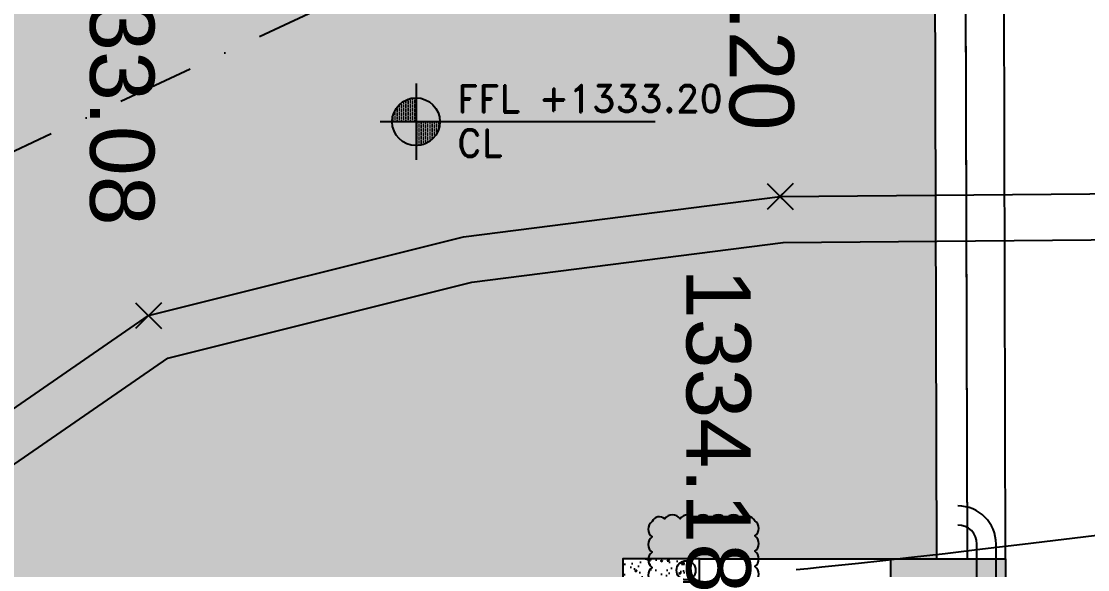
# Model space of a CAD drawing. Header units: centimetres. Extents: x 96271 to 179142, y 9855 to 112216.
# Drawn here: x 139344 to 140040, y 82828 to 83187 of the extents above; entities that cross this region are included whole.
import ezdxf
from ezdxf.enums import TextEntityAlignment as Align

# ---------------------------------------------------------------- set-up
doc = ezdxf.new("R2010")
doc.units = ezdxf.units.CM
doc.header["$LTSCALE"] = 100
doc.header["$MEASUREMENT"] = 0
doc.linetypes.add('DASHDOT', pattern=[1, 0.5, -0.25, 0, -0.25])
doc.layers.get('0').update_dxf_attribs({"linetype": 'CONTINUOUS'})
for name, color, linetype in [('A-Patt-Strcr', 8, 'CONTINUOUS'), ('A-Rev Cloud', 80, 'CONTINUOUS'), ('A-Setback', 3, 'DASHDOT'), ('A-Slab limit', 53, 'CONTINUOUS'), ('A-Wall-Prht', 2, 'CONTINUOUS'), ('A-Wall-Strctr', 6, 'CONTINUOUS'), ('C-TOPO-MINR', 145, 'CONTINUOUS'), ('jal er', 5, 'CONTINUOUS'), ('M-DR-RW', 30, 'CONTINUOUS'), ('plan-elevation level', 7, 'CONTINUOUS'), ('PLANTS', 75, 'CONTINUOUS'), ('V-NODE', 1, 'CONTINUOUS'), ('V-NODE-TEXT', 11, 'CONTINUOUS')]:
    doc.layers.add(name, color=color, linetype=linetype)
doc.layers.add('cadre', color=7, linetype='CONTINUOUS', lineweight=0)
doc.styles.add('I', font='ITALICC.SHX')
doc.styles.add('ROMAND', font='romand.shx', dxfattribs={"height": 10})
doc.styles.get("Standard").update_dxf_attribs({"font": 'arial.ttf'})
pattern_1 = [(90, (894916.29, -703049.082), (14.2875, 7.14375), [0, -14.2875])]

# ---------------------------------------------------------------- blocks, each defined once
blk = doc.blocks.new('A$C5EE75B5F')
at = {"layer": 'C-TOPO-MINR', "linetype": 'Continuous', "lineweight": -3}
blk.add_lwpolyline([(68.4624, 41.3345), (68.4949, 41.0646), (68.5274, 40.7946), (68.5586, 40.5331), (68.5874, 40.2885), (68.6128, 40.0692), (68.6338, 39.8816), (68.651, 39.724), (68.6648, 39.5925), (68.6761, 39.4833), (68.6854, 39.3924), (68.6935, 39.3161)], dxfattribs=at)
at = {"layer": 'jal er', "elevation": 1332.852, "flags": 128}
for points in [[(81.972, 26.8489), (78.809, 27.0549), (76.643, 27.1419), (74.511, 28.0529), (73.002, 28.9749), (71.212, 30.1369), (68.878, 32.4109), (67.031, 35.0859), (66.516, 37.1429), (66.252, 39.2109), (66.228, 41.9949), (66.209, 44.5949), (66.942, 48.9499), (67.348, 50.9359), (68.814, 54.8789)], [(81.9915, 27.1483), (78.8248, 27.3545), (76.7102, 27.4395), (74.6489, 28.3202), (73.162, 29.2288), (71.4002, 30.3724), (69.1083, 32.6054), (67.3088, 35.2116), (66.8114, 37.1985), (66.5519, 39.2313), (66.528, 41.9973), (66.5092, 44.5709), (67.237, 48.895), (67.6373, 50.8531), (69.0952, 54.7744)]]:
    blk.add_lwpolyline(points, dxfattribs=at)
at = {"layer": 'V-NODE', "color": 7, "lineweight": -2}
for p, q in [((66.1672, 39.1261, 1334.527), (66.3369, 39.2958, 1334.527)), ((66.1672, 39.2958, 1334.527), (66.3369, 39.1261, 1334.527)), ((66.2351, 39.1939, 1333.198), (66.269, 39.2279, 1333.198)), ((66.2351, 39.2279, 1333.198), (66.269, 39.1939, 1333.198)), ((66.9462, 35.0011, 1334.527), (67.1159, 35.1708, 1334.527)), ((66.9462, 35.1708, 1334.527), (67.1159, 35.0011, 1334.527)), ((67.0141, 35.0689, 1333.082), (67.048, 35.1029, 1333.082)), ((67.0141, 35.1029, 1333.082), (67.048, 35.0689, 1333.082))]:
    blk.add_line(p, q, dxfattribs=at)
at = {"layer": 'cadre', "style": 'I', "flags": 4}
blk.add_attdef('NORD', text='', height=0.27, rotation=272.48913, dxfattribs=at).set_placement((17.2349, 54.4223), align=Align.MIDDLE)
blk.add_attdef('NORD', text='', height=0.27, rotation=272.48913, dxfattribs=at).set_placement((17.2349, 54.4223), align=Align.MIDDLE)
at = {"layer": 'V-NODE-TEXT', "color": 3, "linetype": 'ByBlock', "char_height": 0.42, "attachment_point": 4}
for s, insert in [('1333.20', (63.7009, 39.0883)), ('1334.18', (66.7237, 38.8067)), ('1333.08', (64.322, 34.9108))]:
    blk.add_mtext(s, dxfattribs=dict(at, insert=insert))
blk = doc.blocks.new('CL-FFL-PLAN')
at = {"layer": 'plan-elevation level'}
h = blk.add_hatch(dxfattribs=at)
h.set_pattern_fill('DOTS', color=232, scale=9, angle=90, style=0)
h.set_pattern_definition(pattern_1)
h.paths.add_polyline_path([(-1228.6, 206.6), (-1228.6, 50.3), (-1384.9, 50.3, -0.414214)])
h = blk.add_hatch(dxfattribs=at)
h.set_pattern_fill('DOTS', color=232, scale=9, angle=90, style=0)
h.set_pattern_definition(pattern_1)
h.paths.add_polyline_path([(-1228.6, 50.3), (-1072.2, 50.3, -0.414214), (-1228.6, -106.1)])
at = {"layer": 'plan-elevation level', "color": 7, "ltscale": 111}
for p, q in [((-1228.6, 301), (-1228.6, -200.5)), ((336.9, 50.3), (-1462.7, 50.3))]:
    blk.add_line(p, q, dxfattribs=at)
blk.add_circle((-1228.6, 50.3), 156.3, dxfattribs=at)
at = {"layer": 'plan-elevation level', "color": 111, "ltscale": 111, "style": 'ROMAND'}
for s, p in [('FFL', (-960.4, 110.5)), ('CL', (-960.4, -179.7))]:
    blk.add_text(s, height=180, dxfattribs=at).set_placement(p)
for tag, p in [('FFL', (-424, 112.5)), ('CL', (-417.5, -180.3))]:
    blk.add_attdef(tag, p, '', height=180, dxfattribs=at)

msp = doc.modelspace()

# ---------------------------------------------------------------- hatches: boundary and pattern name
at = {"layer": 'A-Patt-Strcr'}
h = msp.add_hatch(dxfattribs=at)
h.set_pattern_fill('AR-CONC', color=256, scale=2)
h.set_pattern_definition([(50, (129598.393, 77124.047), (14.345204, -1.255043), [1.5, -16.5]), (355, (129598.393, 77124.047), (-2.775027, 15.043843), [1.2, -13.2]), (100.45144, (129599.589, 77123.942), (11.570177, 13.7888), [1.274804, -14.022842]), (46.1842, (129598.393, 77128.047), (21.344827, -3.310386), [2.25, -24.75]), (96.63564, (129600.172, 77127.77), (18.69324, 19.482372), [1.912207, -21.034275]), (351.18416, (129598.393, 77128.047), (18.69324, 19.482372), [1.8, -19.8]), (21, (129600.393, 77127.047), (11.938141, -8.052378), [1.5, -16.5]), (326, (129600.393, 77127.047), (4.866307, 14.503001), [1.2, -13.2]), (71.45144, (129601.388, 77126.376), (16.804448, 6.450623), [1.274804, -14.022842]), (37.5, (129598.393, 77124.047), (0.2431971, 6.657877), [0, -13.04, 0, -13.4, 0, -13.25]), (7.5, (129598.393, 77124.047), (5.2613907, 7.8882342), [0, -7.64, 0, -12.74, 0, -5.05]), (327.5, (129593.933, 77124.047), (10.6764487, -0.4510974), [0, -5, 0, -15.6, 0, -20.7]), (317.5, (129591.933, 77124.047), (11.6637234, 2.0020996), [0, -6.5, 0, -10.36, 0, -14.7])])
h.paths.add_polyline_path([(139736.559, 81200.329), (139376.559, 81200.329), (139376.559, 81175.329), (139401.559, 81175.329), (139736.559, 81175.329)], flags=17)
h.paths.add_polyline_path([(138901.559, 81670.329), (138876.559, 81670.329), (138876.559, 81270.329), (138901.559, 81270.329)])
h.paths.add_polyline_path([(138901.559, 82775.329), (138876.559, 82775.329), (138876.559, 82180.329), (138901.559, 82180.329)])
edge = h.paths.add_edge_path()
edge.add_line((140486.559, 82835.329), (140486.559, 82810.329))
edge.add_line((140486.559, 82810.329), (140981.46, 82810.329))
edge.add_line((140981.46, 82810.329), (141043.327, 80977.01))
edge.add_line((141043.327, 80977.01), (139866.857, 80980.229))
edge.add_line((139866.857, 80980.229), (139504.72, 80897.76))
edge.add_arc((139826.559, 81175.329), 425, 180, 220.776015, ccw=False)
edge.add_line((139401.559, 81175.329), (139376.559, 81175.329))
edge.add_arc((139826.559, 81175.329), 450, 180, 222.70827)
edge.add_line((139495.892, 80870.11), (139869.634, 80955.221))
edge.add_line((139869.634, 80955.221), (141065.679, 80951.949))
edge.add_line((141065.679, 80951.949), (141005.677, 82835.329))
edge.add_line((141005.677, 82835.329), (140486.559, 82835.329))
h = msp.add_hatch(dxfattribs=at)
h.set_pattern_fill('AR-CONC', color=256, scale=2)
h.set_pattern_definition([(50, (139598.393, 77124.047), (14.345204, -1.255043), [1.5, -16.5]), (355, (139598.393, 77124.047), (-2.775027, 15.043843), [1.2, -13.2]), (100.45144, (139599.589, 77123.942), (11.570177, 13.7888), [1.274804, -14.022842]), (46.1842, (139598.393, 77128.047), (21.344827, -3.310386), [2.25, -24.75]), (96.63564, (139600.172, 77127.77), (18.69324, 19.48237), [1.91221, -21.034275]), (351.18416, (139598.393, 77128.047), (18.69324, 19.48237), [1.8, -19.8]), (21, (139600.393, 77127.047), (11.93814, -8.052378), [1.5, -16.5]), (326, (139600.393, 77127.047), (4.866307, 14.503), [1.2, -13.2]), (71.45144, (139601.388, 77126.376), (16.804448, 6.450623), [1.274804, -14.022842]), (37.5, (139598.393, 77124.047), (0.243197, 6.657877), [0, -13.04, 0, -13.4, 0, -13.25]), (7.5, (139598.393, 77124.047), (5.261391, 7.888234), [0, -7.64, 0, -12.74, 0, -5.05]), (327.5, (139593.933, 77124.047), (10.6764487, -0.4510974), [0, -5, 0, -15.6, 0, -20.7]), (317.5, (139591.933, 77124.047), (11.663723, 2.0021), [0, -6.5, 0, -10.36, 0, -14.7])])
h.paths.add_polyline_path([(139986.559, 82835.329), (139911.559, 82835.329), (139911.559, 82820.329), (139986.559, 82820.329)])
h.paths.add_polyline_path([(139761.559, 82775.329), (139736.559, 82775.329), (139736.559, 82610.329), (139761.559, 82610.329)])
h = msp.add_hatch(dxfattribs=at)
h.set_pattern_fill('AR-CONC', color=256, scale=2)
h.set_pattern_definition([(50, (149598.393, 77119.047), (14.345204, -1.255043), [1.5, -16.5]), (355, (149598.393, 77119.047), (-2.775027, 15.043843), [1.2, -13.2]), (100.45144, (149599.589, 77118.942), (11.570177, 13.7888), [1.274804, -14.022842]), (46.1842, (149598.393, 77123.047), (21.344827, -3.310386), [2.25, -24.75]), (96.63564, (149600.172, 77122.77), (18.69324, 19.482372), [1.912207, -21.034275]), (351.18416, (149598.393, 77123.047), (18.69324, 19.48237), [1.8, -19.8]), (21, (149600.393, 77122.047), (11.938141, -8.052378), [1.5, -16.5]), (326, (149600.393, 77122.047), (4.866307, 14.503), [1.2, -13.2]), (71.45144, (149601.388, 77121.376), (16.804448, 6.450623), [1.274804, -14.022842]), (37.5, (149598.393, 77119.047), (0.243197, 6.657877), [0, -13.04, 0, -13.4, 0, -13.25]), (7.5, (149598.393, 77119.047), (5.2613907, 7.8882342), [0, -7.64, 0, -12.74, 0, -5.05]), (327.5, (149593.933, 77119.047), (10.6764487, -0.4510974), [0, -5, 0, -15.6, 0, -20.7]), (317.5, (149591.933, 77119.047), (11.6637234, 2.0021), [0, -6.5, 0, -10.36, 0, -14.7])])
h.paths.add_polyline_path([(139786.559, 82835.329), (139736.559, 82835.329), (139736.559, 82775.329), (139761.559, 82775.329), (139761.559, 82820.329), (139786.559, 82820.329)])
at = {"layer": 'PLANTS'}
h = msp.add_hatch(dxfattribs=at)
h.set_pattern_fill('AR-SAND', color=256, scale=20)
h.set_pattern_definition([(37.5, (149663.154, 69378.014), (-1.259867, 38.536475), [0, -30.4, 0, -34, 0, -32.5]), (7.5, (149663.154, 69378.014), (35.39553, 56.44292), [0, -16.4, 0, -27.4, 0, -10.5]), (327.5, (149638.554, 69378.014), (62.28284, 0.11318), [0, -10, 0, -36, 0, -47]), (317.5, (149638.554, 69378.014), (60.12253, 17.55351), [0, -5, 0, -23.6, 0, -27])])
edge = h.paths.add_edge_path()
edge.add_line((138541.559, 81820.999), (138541.559, 82775.329))
edge.add_line((138541.559, 82775.329), (138901.559, 82775.329))
edge.add_line((138901.559, 82775.329), (138936.559, 82775.329))
edge.add_line((138936.559, 82775.329), (139151.559, 82775.329))
edge.add_line((139151.559, 82775.329), (139211.559, 82775.329))
edge.add_line((139211.559, 82775.329), (139426.559, 82775.329))
edge.add_line((139426.559, 82775.329), (139491.559, 82775.329))
edge.add_line((139491.559, 82775.329), (139706.559, 82775.329))
edge.add_line((139706.559, 82775.329), (139736.559, 82775.329))
edge.add_line((139736.559, 82775.329), (139736.559, 82835.329))
edge.add_line((139736.559, 82835.329), (139941.559, 82835.329))
edge.add_line((139941.559, 82835.329), (139939.518, 83600.319))
edge.add_line((139939.518, 83600.319), (140504.518, 83600.319))
edge.add_line((140504.518, 83600.319), (140505.052, 83400.329))
edge.add_line((140505.052, 83400.329), (140506.559, 83400.329))
edge.add_line((140506.559, 83400.329), (140506.559, 82835.329))
edge.add_line((140506.559, 82835.329), (140980.664, 82835.329))
edge.add_line((140980.664, 82835.329), (140942.274, 84040.329))
edge.add_line((140942.274, 84040.329), (139761.559, 84040.329))
edge.add_line((139761.559, 84040.329), (139761.559, 83625.329))
edge.add_line((139761.559, 83625.329), (138901.559, 83625.329))
edge.add_line((138901.559, 83625.329), (138901.559, 83100.329))
edge.add_line((138901.559, 83100.329), (138201.559, 83100.329))
edge.add_line((138201.559, 83100.329), (138201.559, 81505.183))
edge.add_arc((138661.559, 80820.329), 825, 90, 123.88831, ccw=False)
edge.add_line((138661.559, 81645.329), (138876.559, 81645.329))
edge.add_line((138876.559, 81645.329), (138876.559, 81670.329))
edge.add_line((138876.559, 81670.329), (138876.559, 81819.659))
edge.add_line((138876.559, 81819.659), (138541.559, 81820.999))

# ---------------------------------------------------------------- linework, layer by layer
at = {"layer": 'A-Rev Cloud'}
for p, q in [((139967.809, 82662.829), (139967.809, 82844.956)), ((139980.309, 82662.829), (139980.309, 82844.956))]:
    msp.add_line(p, q, dxfattribs=at)
msp.add_lwpolyline([(139822.688, 82820.282, 0.5205671), (139822.688, 82830.282, 0.5205671), (139822.688, 82840.282, 0.5205671), (139822.688, 82850.282, 0.5205671), (139822.688, 82860.282, 0.5205671), (139813.862, 82861.456, 0.5205671), (139803.862, 82861.456, 0.5205671), (139793.862, 82861.456, 0.5205671), (139783.862, 82861.456, 0.5205671), (139773.862, 82861.456, 0.5205671), (139763.862, 82861.456, 0.5205671), (139755.634, 82859.684, 0.5205671), (139755.634, 82849.684, 0.5205671), (139755.634, 82839.684, 0.5205671), (139755.634, 82829.684, 0.5205671), (139755.634, 82819.684, 0.5205671)], format="xyb", dxfattribs=at)
for radius in [25, 12.5]:
    msp.add_arc((139955.309, 82844.956), radius, 0, 90, dxfattribs=at)
at = {"layer": 'A-Setback'}
msp.add_lwpolyline([(141524.417, 84301.094), (141059.48, 83900.768), (140088.748, 83451.875), (139228.894, 83050.399), (138527.676, 82514.042), (138263.864, 82245.523), (138103.213, 81975.827), (137816.799, 81413.856)], dxfattribs=at)
at = {"layer": 'A-Slab limit'}
msp.add_lwpolyline([(139961.559, 82835.329), (139959.518, 83580.319)], dxfattribs=at)
at = {"layer": 'A-Wall-Prht'}
for p, q in [((139961.559, 82835.329), (139959.518, 83580.319)), ((139986.559, 82835.329), (139984.518, 83555.319)), ((139786.559, 82835.329), (139911.559, 82835.329)), ((139986.559, 82835.329), (139986.559, 82635.329))]:
    msp.add_line(p, q, dxfattribs=at)
msp.add_lwpolyline([(139941.559, 82835.329), (139939.518, 83600.319), (140504.518, 83600.319), (140506.559, 82835.329)], dxfattribs=at)
at = {"layer": 'A-Wall-Strctr'}
msp.add_lwpolyline([(139786.559, 82835.329), (139736.559, 82835.329), (139736.559, 82775.329), (139761.559, 82775.329), (139761.559, 82820.329), (139786.559, 82820.329), (139786.559, 82835.329)], dxfattribs=at)
msp.add_lwpolyline([(139911.559, 82835.329), (139986.559, 82835.329), (139986.559, 82820.329), (139911.559, 82820.329)], close=True, dxfattribs=at)
at = {"layer": 'M-DR-RW'}
msp.add_circle((139777.809, 82827.829), 6.25, dxfattribs=at)

# ---------------------------------------------------------------- block references
at = {"xscale": 100, "yscale": 100, "zscale": 100, "rotation": 270.0000000000001}
msp.add_blockref('A$C5EE75B5F', (135918.102, 89697.42, -134556.2), dxfattribs=at)
at = {"layer": 'plan-elevation level'}
ref = msp.add_blockref('CL-FFL-PLAN', (139724.033, 83116.1), dxfattribs=dict(at, xscale=0.09982510700227937, yscale=0.09982510700227937, zscale=0.09982510700227937))
ref.add_attrib('FFL', '+1333.20', (139681.71, 83127.333), dxfattribs={"layer": '0', "color": 111, "ltscale": 111, "height": 17.9685, "style": 'ROMAND'})
ref = msp.add_blockref('CL-FFL-PLAN', (139724.033, 83116.1), dxfattribs=dict(at, xscale=0.09982510700227937, yscale=0.09982510700227937, zscale=0.09982510700227937))
ref.add_attrib('FFL', '+1333.20', (139681.71, 83127.333), dxfattribs={"layer": '0', "color": 111, "ltscale": 111, "height": 17.9685, "style": 'ROMAND'})

doc.saveas('drawing.dxf')
